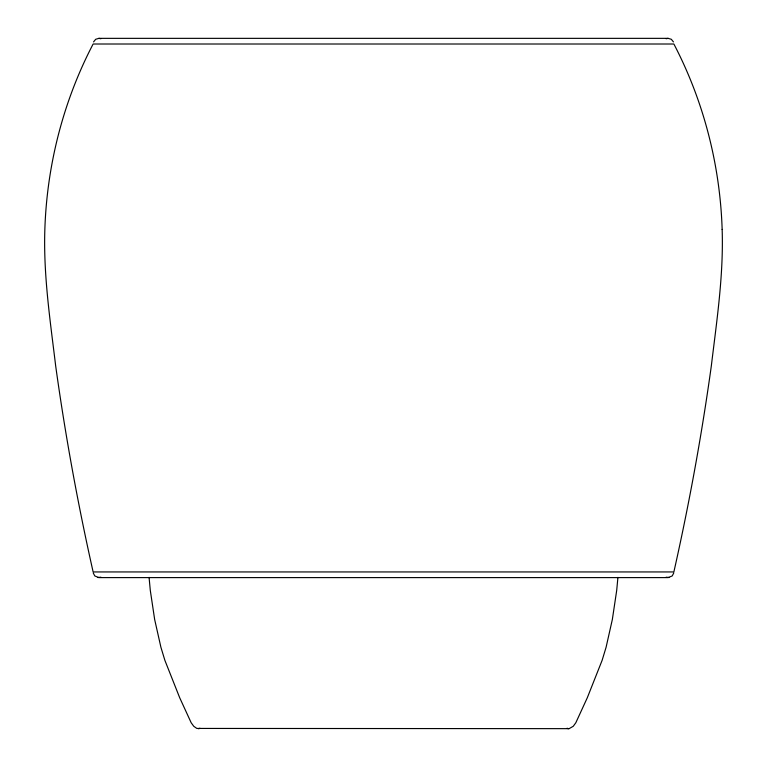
<?xml version="1.0" encoding="UTF-8"?>
<svg xmlns="http://www.w3.org/2000/svg" width="767" height="767" viewBox="0 0 767 767"><rect width="100%" height="100%" fill="white"/><g stroke="black" fill="none" stroke-linecap="round" stroke-linejoin="round"><path stroke-width="1.15" d="M617.924 577.407L616.697 590.427L612.344 619.496L606.093 647.262L602.114 660.358L587.321 697.702L575.816 722.773L573.227 726.301L569.133 728.65L196.841 728.429L193.773 726.301L191.184 722.773L179.679 697.702L164.886 660.358L160.907 647.262L154.656 619.496L150.303 590.427L149.076 577.407M673.771 572.968L672.208 575.94L668.143 577.599L98.828 577.599L94.801 575.94L93.238 572.968M93.545 41.926L95.702 39.27L98.905 38.35L668.143 38.35L671.298 39.27L673.464 41.926M198.921 728.602L199.938 728.238M666.12 38.743L668.143 38.35M100.908 577.196L97.773 577.503M198.087 728.65L199.142 728.602M669.236 577.503L666.12 577.196M567.858 728.602L568.913 728.65M98.828 38.35L100.908 38.743M567.062 728.238L568.079 728.602M722.15 229.429C723.664 275.238 716.762 320.664 711.316 366.003C701.719 435.148 689.197 503.842 673.867 571.942L93.133 571.942C77.803 503.842 65.281 435.148 55.684 366.003C50.238 320.664 43.336 275.238 44.85 229.429C46.95 165.01 63.277 101.167 93.133 44.007L673.867 44.007C703.722 101.167 720.05 165.01 722.15 229.429"/></g></svg>
